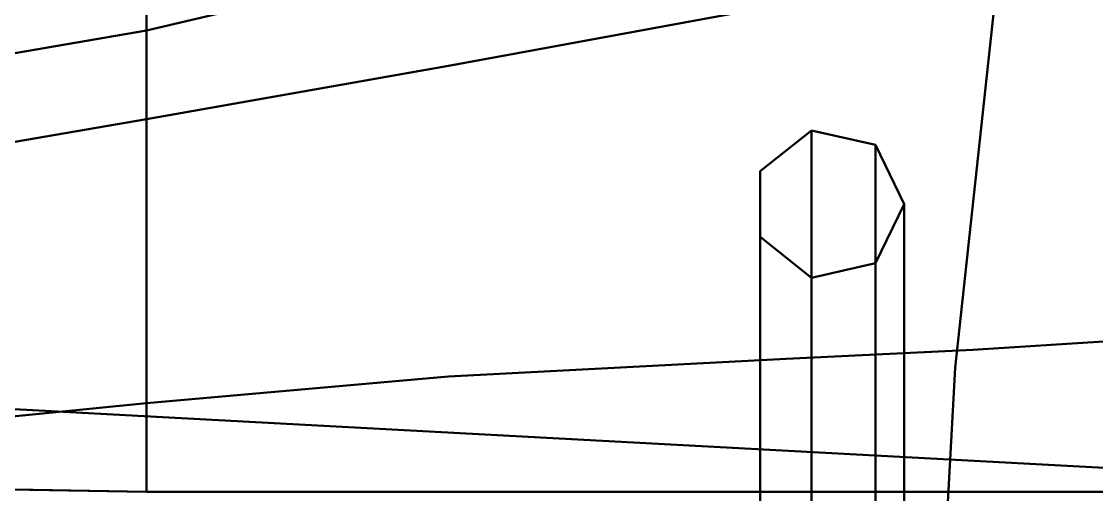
# Model space of a CAD drawing. Header units: inches. Extents: x 297.28 to 301.23, y -10.28 to -8.52.
# Drawn here: x 298.0825 to 298.4666, y -9.0032 to -8.834 of the extents above; entities that cross this region are included whole.
import ezdxf

# ---------------------------------------------------------------- set-up
doc = ezdxf.new("R2010")
doc.units = ezdxf.units.IN
doc.header["$MEASUREMENT"] = 0
for name, color, linetype, lineweight in [('Ford-chasis', 1, 'CONTINUOUS', 50), ('Ford-Cromados', 2, 'CONTINUOUS', 50), ('Ford-Fondo-3D', 6, 'CONTINUOUS', 50)]:
    doc.layers.add(name, color=color, linetype=linetype, lineweight=lineweight)

msp = doc.modelspace()

# ---------------------------------------------------------------- linework, layer by layer
at = {"layer": 'Ford-chasis'}
for points, invisible_edges in [([(298.33674, -8.52283, 0.73945), (298.33674, -9.00226, 0.73945), (298.12719, -9.00226, 0.73945), (298.12719, -8.53236, 0.73945)], 5), ([(298.4322, -9.00226, 0.70135), (298.4322, -8.52283, 0.70135), (298.33674, -8.52283, 0.73945), (298.33674, -9.00226, 0.73945)], 5), ([(298.54629, -8.53553, 0.5934), (298.54629, -9.00226, 0.5934), (298.4322, -9.00226, 0.70135), (298.4322, -8.52283, 0.70135)], 5), ([(298.62884, -9.00226, 0.35845), (298.62884, -9.00226, 0.24415), (297.80334, -8.95781, 0.3048), (297.82085, -8.99908, 0.38594)], 8), ([(297.84461, -8.99908, 0.5045), (298.59709, -9.00226, 0.5045), (298.62884, -9.00226, 0.35845), (297.82085, -8.99908, 0.38594)], 5), ([(298.54629, -9.00226, 0.5934), (297.93943, -8.99908, 0.63964), (297.84461, -8.99908, 0.5045), (298.59709, -9.00226, 0.5045)], 5), ([(298.03652, -9.00067, 0.70306), (298.4322, -9.00226, 0.70135), (298.54629, -9.00226, 0.5934), (297.93943, -8.99908, 0.63964)], 5), ([(298.33674, -9.00226, 0.73945), (298.12719, -9.00226, 0.73945), (298.03652, -9.00067, 0.70306), (298.4322, -9.00226, 0.70135)], 4)]:
    msp.add_3dface(points, dxfattribs=dict(at, invisible_edges=invisible_edges))
msp.add_3dface([(298.12719, -9.00226, 0.73945), (298.12719, -8.53236, 0.73945), (298.03652, -8.54347, 0.70306), (298.03652, -9.00067, 0.70306)], dxfattribs=at)
at = {"layer": 'Ford-chasis', "linetype": 'ByBlock'}
for points, invisible_edges in [([(298.23514, -8.81176, 0.82518), (298.12719, -8.83716, 0.83016), (298.12719, -8.79906, 0.86375), (298.23514, -8.78001, 0.85847)], 10), ([(298.35579, -8.78001, 0.8093), (298.35579, -8.82763, 0.83153), (298.23514, -8.84986, 0.84423), (298.23514, -8.81176, 0.82518)], 5), ([(298.12719, -8.83716, 0.83016), (297.99906, -8.85938, 0.82474), (297.98402, -8.82763, 0.85589), (298.12719, -8.79906, 0.86375)], 10), ([(298.47099, -8.94828, 0.85693), (298.47099, -8.80858, 0.80087), (298.42246, -8.81493, 0.81883), (298.42246, -8.95146, 0.8601)], 5), ([(298.23514, -8.84986, 0.84423), (298.23514, -8.81176, 0.82518), (298.12719, -8.83716, 0.83016), (298.12719, -8.86891, 0.84603)], 5), ([(298.42246, -8.81493, 0.81883), (298.42246, -8.95146, 0.8601), (298.35579, -8.95463, 0.86328), (298.35579, -8.82763, 0.83153)], 5), ([(298.35579, -8.95463, 0.86328), (298.35579, -8.82763, 0.83153), (298.23514, -8.84986, 0.84423), (298.23514, -8.96098, 0.86645)], 5), ([(298.12719, -8.83716, 0.83016), (298.12719, -8.86891, 0.84603), (297.99906, -8.89113, 0.84061), (297.99906, -8.85938, 0.82474)], 5), ([(298.23514, -8.84986, 0.84423), (298.23514, -8.96098, 0.86645), (298.12719, -8.97051, 0.86508), (298.12719, -8.86891, 0.84603)], 5), ([(298.12719, -8.97051, 0.86508), (298.12719, -8.86891, 0.84603), (297.99906, -8.89113, 0.84061), (297.99906, -8.98321, 0.85966)], 5), ([(298.46698, -9.12608, 0.8855), (298.47099, -8.94828, 0.85693), (298.42246, -8.95146, 0.8601), (298.42246, -9.12608, 0.8855)], 4), ([(298.42246, -8.95146, 0.8601), (298.42246, -9.12608, 0.8855), (298.35579, -9.12608, 0.8855), (298.35579, -8.95463, 0.86328)], 5), ([(298.35579, -9.12608, 0.8855), (298.35579, -8.95463, 0.86328), (298.23514, -8.96098, 0.86645), (298.23514, -9.12926, 0.88233)], 5), ([(298.23514, -8.96098, 0.86645), (298.23514, -9.12926, 0.88233), (298.12719, -9.13243, 0.87778), (298.12719, -8.97051, 0.86508)], 5), ([(298.12719, -9.13243, 0.87778), (298.12719, -8.97051, 0.86508), (297.99906, -8.98321, 0.85966), (297.99906, -9.13878, 0.87236)], 5)]:
    msp.add_3dface(points, dxfattribs=dict(at, invisible_edges=invisible_edges))
at = {"layer": 'Ford-Cromados', "color": 2}
for points, invisible_edges in [([(298.36481, -8.87292, 1.04342), (298.36481, -8.88088, 1.09365), (298.34645, -8.8948, 1.08912), (298.34645, -8.88757, 1.04342)], 10), ([(298.36481, -8.87292, 1.04342), (298.36481, -8.87292, 0.83802), (298.34645, -8.88757, 0.84111), (298.34645, -8.88757, 1.04342)], 8), ([(298.3877, -8.88585, 1.09203), (298.3877, -8.87815, 1.04342), (298.36481, -8.87292, 1.04342), (298.36481, -8.88088, 1.09365)], 10), ([(298.3877, -8.87815, 0.83942), (298.3877, -8.87815, 1.04342), (298.36481, -8.87292, 1.04342), (298.36481, -8.87292, 0.83802)], 2), ([(298.39789, -8.89931, 1.04342), (298.39789, -8.90597, 1.08549), (298.3877, -8.88585, 1.09203), (298.3877, -8.87815, 1.04342)], 10), ([(298.39789, -8.89931, 1.04342), (298.39789, -8.89931, 0.84428), (298.3877, -8.87815, 0.83942), (298.3877, -8.87815, 1.04342)], 8), ([(298.36481, -8.88088, 1.09365), (298.36481, -8.90396, 1.13895), (298.34645, -8.91581, 1.13035), (298.34645, -8.8948, 1.08912)], 10), ([(298.3877, -8.90819, 1.13588), (298.3877, -8.88585, 1.09203), (298.36481, -8.88088, 1.09365), (298.36481, -8.90396, 1.13895)], 10), ([(298.34645, -8.8948, 1.08912), (298.34645, -8.88757, 1.04342), (298.34645, -8.91105, 1.04342), (298.34645, -8.91714, 1.08186)], 10), ([(298.34645, -8.88757, 0.84111), (298.34645, -8.88757, 1.04342), (298.34645, -8.91105, 1.04342), (298.34645, -8.91105, 0.84629)], 2), ([(298.39789, -8.90597, 1.08549), (298.39789, -8.92531, 1.12344), (298.3877, -8.90819, 1.13588), (298.3877, -8.88585, 1.09203)], 10), ([(298.34645, -8.91581, 1.13035), (298.34645, -8.8948, 1.08912), (298.34645, -8.91714, 1.08186), (298.34645, -8.93481, 1.11654)], 10), ([(298.3877, -8.9261, 1.07895), (298.3877, -8.92047, 1.04342), (298.39789, -8.89931, 1.04342), (298.39789, -8.90597, 1.08549)], 10), ([(298.3877, -8.92047, 0.84872), (298.3877, -8.92047, 1.04342), (298.39789, -8.89931, 1.04342), (298.39789, -8.89931, 0.84428)], 2), ([(298.36481, -8.90396, 1.13895), (298.36481, -8.93992, 1.17491), (298.34645, -8.94853, 1.16306), (298.34645, -8.91581, 1.13035)], 10), ([(298.3877, -8.94299, 1.17068), (298.3877, -8.90819, 1.13588), (298.36481, -8.90396, 1.13895), (298.36481, -8.93992, 1.17491)], 10), ([(298.3877, -8.94243, 1.11101), (298.3877, -8.9261, 1.07895), (298.39789, -8.90597, 1.08549), (298.39789, -8.92531, 1.12344)], 10), ([(298.39789, -8.92531, 1.12344), (298.39789, -8.95543, 1.15356), (298.3877, -8.94299, 1.17068), (298.3877, -8.90819, 1.13588)], 10), ([(298.34645, -8.91105, 1.04342), (298.34645, -8.91714, 1.08186), (298.36481, -8.93107, 1.07734), (298.36481, -8.92569, 1.04342)], 10), ([(298.34645, -8.91105, 1.04342), (298.34645, -8.91105, 0.84629), (298.36481, -8.92569, 0.84982), (298.36481, -8.92569, 1.04342)], 8), ([(298.34645, -8.94853, 1.16306), (298.34645, -8.91581, 1.13035), (298.34645, -8.93481, 1.11654), (298.34645, -8.96233, 1.14406)], 10), ([(298.34645, -8.91714, 1.08186), (298.34645, -8.93481, 1.11654), (298.36481, -8.94666, 1.10794), (298.36481, -8.93107, 1.07734)], 10), ([(298.36481, -8.93107, 1.07734), (298.36481, -8.92569, 1.04342), (298.3877, -8.92047, 1.04342), (298.3877, -8.9261, 1.07895)], 10), ([(298.36481, -8.92569, 1.04342), (298.36481, -8.92569, 0.84982), (298.3877, -8.92047, 0.84872), (298.3877, -8.92047, 1.04342)], 8), ([(298.36481, -8.94666, 1.10794), (298.36481, -8.93107, 1.07734), (298.3877, -8.9261, 1.07895), (298.3877, -8.94243, 1.11101)], 10), ([(298.3877, -8.96787, 1.13645), (298.3877, -8.94243, 1.11101), (298.39789, -8.92531, 1.12344), (298.39789, -8.95543, 1.15356)], 10), ([(298.34645, -8.93481, 1.11654), (298.34645, -8.96233, 1.14406), (298.36481, -8.97094, 1.13222), (298.36481, -8.94666, 1.10794)], 10), ([(298.36481, -8.93992, 1.17491), (298.36481, -8.98523, 1.198), (298.34645, -8.98975, 1.18407), (298.34645, -8.94853, 1.16306)], 10), ([(298.3877, -8.98684, 1.19303), (298.3877, -8.94299, 1.17068), (298.36481, -8.93992, 1.17491), (298.36481, -8.98523, 1.198)], 10), ([(298.36481, -8.97094, 1.13222), (298.36481, -8.94666, 1.10794), (298.3877, -8.94243, 1.11101), (298.3877, -8.96787, 1.13645)], 10), ([(298.39789, -8.95543, 1.15356), (298.39789, -8.99338, 1.1729), (298.3877, -8.98684, 1.19303), (298.3877, -8.94299, 1.17068)], 10), ([(298.34645, -8.98975, 1.18407), (298.34645, -8.94853, 1.16306), (298.34645, -8.96233, 1.14406), (298.34645, -8.99701, 1.16173)], 10), ([(298.3877, -8.99992, 1.15278), (298.3877, -8.96787, 1.13645), (298.39789, -8.95543, 1.15356), (298.39789, -8.99338, 1.1729)], 10), ([(298.34645, -8.96233, 1.14406), (298.34645, -8.99701, 1.16173), (298.36481, -9.00154, 1.14781), (298.36481, -8.97094, 1.13222)], 10), ([(298.36481, -9.00154, 1.14781), (298.36481, -8.97094, 1.13222), (298.3877, -8.96787, 1.13645), (298.3877, -8.99992, 1.15278)], 10), ([(298.36481, -8.98523, 1.198), (298.36481, -9.03545, 1.20595), (298.34645, -9.03545, 1.19131), (298.34645, -8.98975, 1.18407)], 10), ([(298.3877, -9.03545, 1.20072), (298.3877, -8.98684, 1.19303), (298.36481, -8.98523, 1.198), (298.36481, -9.03545, 1.20595)], 10), ([(298.39789, -8.99338, 1.1729), (298.39789, -9.03545, 1.17957), (298.3877, -9.03545, 1.20072), (298.3877, -8.98684, 1.19303)], 10), ([(298.34645, -9.03545, 1.19131), (298.34645, -8.98975, 1.18407), (298.34645, -8.99701, 1.16173), (298.34645, -9.03545, 1.16782)], 10), ([(298.3877, -9.03545, 1.15841), (298.3877, -8.99992, 1.15278), (298.39789, -8.99338, 1.1729), (298.39789, -9.03545, 1.17957)], 10), ([(298.34645, -8.99701, 1.16173), (298.34645, -9.03545, 1.16782), (298.36481, -9.03545, 1.15318), (298.36481, -9.00154, 1.14781)], 10), ([(298.36481, -9.03545, 1.15318), (298.36481, -9.00154, 1.14781), (298.3877, -8.99992, 1.15278), (298.3877, -9.03545, 1.15841)], 10)]:
    msp.add_3dface(points, dxfattribs=dict(at, invisible_edges=invisible_edges))
at = {"layer": 'Ford-Fondo-3D'}
for points, invisible_edges in [([(298.48279, -10.15478, 0.7331), (298.48279, -8.63713, 0.7331), (298.46583, -8.73556, 0.75407), (298.46583, -10.05636, 0.75407)], 5), ([(298.46583, -10.05636, 0.75407), (298.46583, -8.73556, 0.75407), (298.45512, -8.74826, 0.7712), (298.45512, -10.04366, 0.7712)], 5), ([(298.45512, -10.04366, 0.7712), (298.44469, -10.03413, 0.78708), (298.44469, -8.75778, 0.78708), (298.45512, -8.74826, 0.7712)], 10)]:
    msp.add_3dface(points, dxfattribs=dict(at, invisible_edges=invisible_edges))
at = {"layer": 'Ford-Fondo-3D', "color": 6, "invisible_edges": 5}
for points in [[(298.44469, -8.75778, 0.78708), (298.44469, -10.03413, 0.78708), (298.43199, -9.98016, 0.81248), (298.43199, -8.81176, 0.81248)], [(298.43199, -9.98016, 0.81248), (298.43199, -8.81176, 0.81248), (298.41611, -8.95781, 0.8474), (298.41611, -9.83411, 0.8474)], [(298.41611, -8.95781, 0.8474), (298.41611, -9.83411, 0.8474), (298.40659, -9.65948, 0.8728), (298.40659, -9.13243, 0.8728)]]:
    msp.add_3dface(points, dxfattribs=at)

doc.saveas('drawing.dxf')
